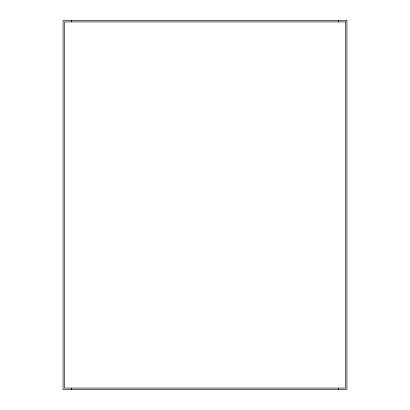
<?xml version="1.0" encoding="UTF-8"?>
<svg xmlns="http://www.w3.org/2000/svg" width="410" height="410" viewBox="0 0 410 410"><rect width="100%" height="100%" fill="white"/><g stroke="black" fill="none" stroke-linecap="round" stroke-linejoin="round"><path stroke-width="0.61" d="M338.409 20.5L338.409 21.781M338.409 388.219L338.409 389.5M71.591 20.5L71.591 21.781M71.591 388.219L71.591 389.5M346.921 20.5L63.078 20.5L63.078 389.5L346.921 389.5L346.921 20.5M345.502 21.92L64.498 21.92L64.498 388.08L345.502 388.08L345.502 21.92"/></g></svg>
